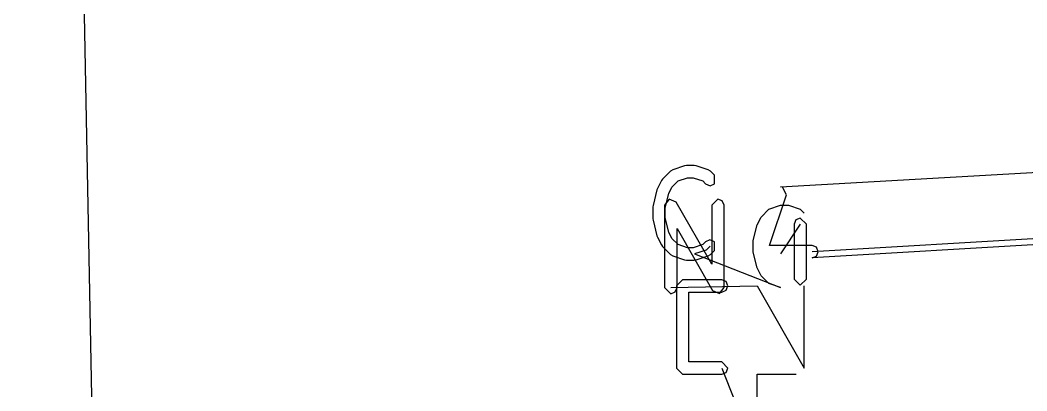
# Model space of a CAD drawing. Extents: x 0 to 334, y -361 to 120.
# Drawn here: x 136.22 to 148.44, y 33.76 to 38.27 of the extents above; entities that cross this region are included whole.
import ezdxf

# ---------------------------------------------------------------- set-up
doc = ezdxf.new("R2010")
doc.units = 0

msp = doc.modelspace()

# ---------------------------------------------------------------- linework, layer by layer
at = {"layer": 'Layer 1'}
for p, q in [((136.215, 80.4392), (138.335, -34.1749)), ((145.4483, 36.242086), (167.27141, 37.491082)), ((167.03306, 36.701796), (145.829, 35.4528)), ((167.03306, 36.626796), (145.829, 35.3778)), ((144.10925, 36.430813), (144.01401, 36.335575)), ((144.13857, 36.448931), (144.10925, 36.430813)), ((144.28142, 36.496551), (144.13857, 36.448931)), ((144.30514, 36.5004), (144.28142, 36.496551)), ((144.40017, 36.5004), (144.30514, 36.5004)), ((144.42389, 36.496551), (144.40017, 36.5004)), ((144.56674, 36.448931), (144.42389, 36.496551)), ((144.59606, 36.430813), (144.56674, 36.448931)), ((144.64368, 36.383194), (144.59606, 36.430813)), ((143.99996, 36.316083), (143.95234, 36.220845)), ((144.01401, 36.335575), (143.99996, 36.316083)), ((144.12887, 36.23812), (144.20299, 36.312233)), ((144.20299, 36.312233), (144.3175, 36.350405)), ((144.3175, 36.350405), (144.388, 36.3504)), ((144.388, 36.3504), (144.50251, 36.312228)), ((144.50251, 36.312228), (144.53761, 36.277128)), ((144.64368, 36.277128), (144.64368, 36.383194)), ((143.94667, 36.205494), (143.89905, 36.015018)), ((143.95234, 36.220845), (143.94667, 36.205494)), ((144.09038, 36.161132), (144.12887, 36.23812)), ((144.53761, 36.277128), (144.590645, 36.255159)), ((144.590645, 36.255159), (144.64368, 36.277128)), ((145.47176, 36.238237), (145.4483, 36.242086)), ((145.51919, 36.143369), (145.47176, 36.238237)), ((144.095326, 36.089551), (144.03957, 36.017082)), ((144.047, 35.9876), (144.09038, 36.161132)), ((144.17969, 36.054292), (144.095326, 36.089551)), ((144.68586, 36.0921), (144.61086, 36.0171)), ((144.686, 36.0921), (144.68586, 36.0921)), ((144.739033, 36.070133), (144.686, 36.0921)), ((144.761, 36.0171), (144.739033, 36.070133)), ((145.314, 35.5278), (145.51919, 36.143369)), ((143.89905, 36.015018), (143.89681, 35.996828)), ((143.89681, 35.996828), (143.897, 35.854)), ((144.03957, 36.017082), (144.04, 35.0171)), ((144.0465, 35.863204), (144.047, 35.9876)), ((144.611, 35.2995), (144.17969, 36.054292)), ((144.61086, 36.0171), (144.611, 35.2995)), ((144.76143, 35.017118), (144.761, 36.0171)), ((145.21024, 35.874214), (145.30547, 35.969452)), ((145.30547, 35.969452), (145.44833, 36.017072)), ((145.44833, 36.017072), (145.543, 36.0171)), ((145.543, 36.0171), (145.68586, 35.96948)), ((145.68586, 35.96948), (145.73347, 35.921861)), ((143.897, 35.854), (143.89924, 35.83581)), ((143.89924, 35.83581), (143.94686, 35.645334)), ((144.08988, 35.689672), (144.0465, 35.863204)), ((145.16262, 35.778976), (145.21024, 35.874214)), ((145.633117, 35.839166), (145.61115, 35.786133)), ((145.68615, 35.861133), (145.633117, 35.839166)), ((145.686, 35.8611), (145.68615, 35.861133)), ((145.761, 35.7861), (145.686, 35.8611)), ((144.19, 35.0171), (144.19, 35.7347)), ((144.19, 35.7347), (144.62131, 34.979908)), ((145.115, 35.5885), (145.16262, 35.778976)), ((145.68615, 35.786133), (145.448, 35.4254)), ((145.61115, 35.786133), (145.611, 35.1195)), ((145.761, 35.1195), (145.761, 35.7861)), ((143.94686, 35.645334), (143.95253, 35.629983)), ((143.95253, 35.629983), (144.00015, 35.534745)), ((144.12837, 35.612684), (144.08988, 35.689672)), ((144.20249, 35.538571), (144.12837, 35.612684)), ((144.53744, 35.573671), (144.50234, 35.538571)), ((144.590475, 35.59564), (144.53744, 35.573671)), ((144.64351, 35.573671), (144.590475, 35.59564)), ((144.64351, 35.467605), (144.64351, 35.573671)), ((145.11467, 35.445671), (145.115, 35.5885)), ((144.00015, 35.534745), (144.0142, 35.515253)), ((144.0142, 35.515253), (144.10944, 35.420015)), ((144.317, 35.5004), (144.20249, 35.538571)), ((144.38783, 35.5004), (144.317, 35.5004)), ((144.50234, 35.538571), (144.38783, 35.5004)), ((144.54324, 35.473019), (144.40038, 35.4254)), ((144.59085, 35.520638), (144.54324, 35.473019)), ((144.59589, 35.419986), (144.64351, 35.467605)), ((145.16229, 35.255195), (145.11467, 35.445671)), ((145.829, 35.5278), (145.314, 35.5278)), ((145.882033, 35.505833), (145.829, 35.5278)), ((145.904, 35.4528), (145.882033, 35.505833)), ((145.882033, 35.399767), (145.904, 35.4528)), ((144.10944, 35.420015), (144.13876, 35.401897)), ((144.13876, 35.401897), (144.28161, 35.354278)), ((144.28161, 35.354278), (144.30533, 35.350429)), ((144.30533, 35.350429), (144.4, 35.3504)), ((144.4, 35.3504), (144.42372, 35.354249)), ((144.40038, 35.4254), (145.448, 35.0171)), ((144.42372, 35.354249), (144.56657, 35.401868)), ((144.56657, 35.401868), (144.59589, 35.419986)), ((145.829, 35.3778), (145.882033, 35.399767)), ((145.20991, 35.159957), (145.16229, 35.255195)), ((144.25781, 35.1123), (144.18281, 35.0373)), ((144.734, 35.1123), (144.25781, 35.1123)), ((144.787033, 35.090333), (144.734, 35.1123)), ((144.809, 35.0373), (144.787033, 35.090333)), ((145.30514, 35.064719), (145.20991, 35.159957)), ((145.611, 35.1195), (145.686, 35.0445)), ((145.686, 35.0445), (145.761, 35.1195)), ((144.04, 35.0171), (144.115, 34.9421)), ((144.11443, 35.0171), (145.162, 35.0373)), ((144.115, 34.9421), (144.168033, 34.964067)), ((144.168033, 34.964067), (144.19, 35.0171)), ((144.18281, 35.0373), (144.182, 34.0373)), ((144.332, 34.1123), (144.332, 34.9623)), ((144.332, 34.9623), (144.734, 34.9623)), ((144.62131, 34.979908), (144.705674, 34.944649)), ((144.705674, 34.944649), (144.76143, 35.017118)), ((144.734, 34.9623), (144.787033, 34.984267)), ((144.787033, 34.984267), (144.809, 35.0373)), ((145.162, 35.0373), (145.73343, 34.0373)), ((145.448, 35.0171), (145.30514, 35.064719)), ((145.73343, 34.0373), (145.734, 35.0373)), ((144.734, 34.1123), (144.332, 34.1123)), ((144.809, 34.0373), (144.734, 34.1123)), ((144.182, 34.0373), (144.257, 33.9623)), ((144.734, 34.0373), (145.162, 32.9623)), ((144.734, 33.9623), (144.787033, 33.984267)), ((144.787033, 33.984267), (144.809, 34.0373)), ((144.257, 33.9623), (144.734, 33.9623)), ((145.162, 32.9623), (145.162, 33.9623)), ((145.162, 33.9623), (145.638, 33.9623))]:
    msp.add_line(p, q, dxfattribs=at)

doc.saveas('drawing.dxf')
